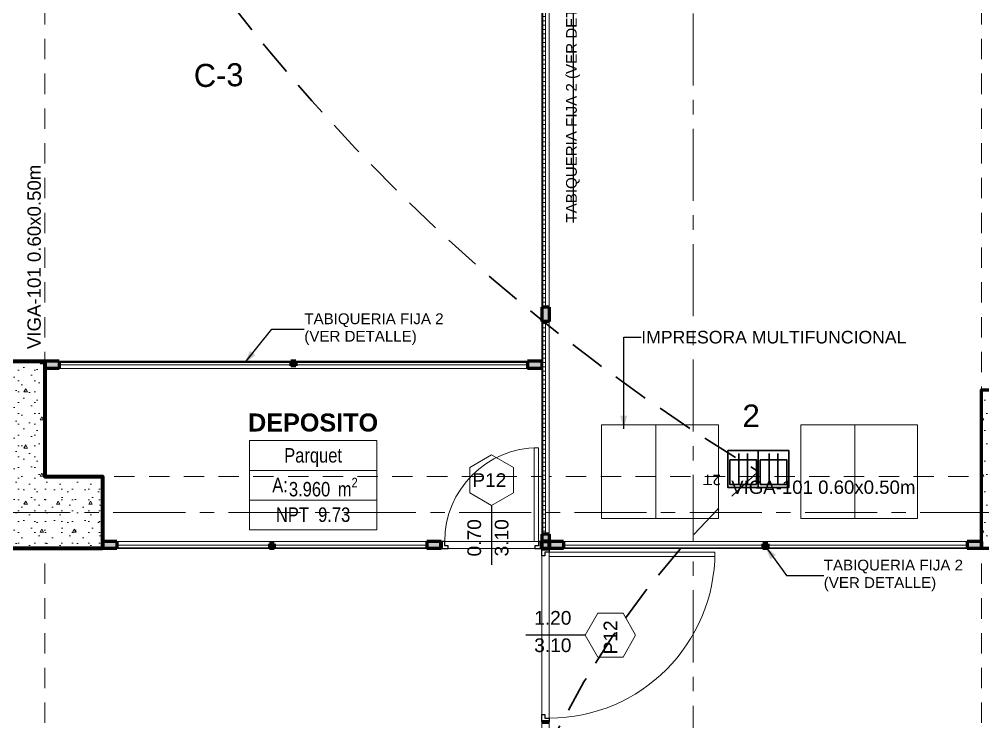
# Model space of a CAD drawing. Header units: inches. Extents: x -19 to 5698, y -728 to 92.
# Drawn here: x 201.39 to 208.08, y 28.5 to 33.37 of the extents above; entities that cross this region are included whole.
import ezdxf

# ---------------------------------------------------------------- set-up
doc = ezdxf.new("R2010")
doc.units = ezdxf.units.IN
doc.header["$MEASUREMENT"] = 0
doc.set_wipeout_variables(frame=1)
for name, pattern in [('CONTINUA', [0]), ('HIDDEN', [0.375, 0.25, -0.125]), ('Hidden Line', [0.195611, 0.141111, -0.0545]), ('Punto & Raya', [0.65, 0.5, -0.075, 0, -0.075]), ('Wipeout_Contour', [1, 0, -1])]:
    doc.linetypes.add(name, pattern=pattern)
doc.layers.get('0').update_dxf_attribs({"color": 61})
for name, color, linetype, lineweight in [('00 conduct tomacorr', 120, 'HIDDEN', 30), ('00 IE CKTO ILUMINACION', 3, 'Continuous', 50), ('00 IE LUZ EMERGENCIA', 253, 'Continuous', 0)]:
    doc.layers.add(name, color=color, linetype=linetype, lineweight=lineweight)
for name, color, linetype in [('02 _ ARQ _ ALB _ Ejes Generales', 251, 'Continuous'), ('02 _ ARQ _ ALB _ Mobiliario', 7, 'Continuous'), ('02 _ ARQ _ ALB _ Muros Interiores', 7, 'Continuous'), ('02 _ ARQ _ ZON _ Espacio.3D', 7, 'Continuous'), ('08 _ STR _ EXT _ 06 Columnas', 7, 'Continuous'), ('08 _ STR _ EXT _ 09 Vigas', 251, 'Continuous'), ('Acabado - Muros', 7, 'Continuous'), ('Marcador - Secciones', 7, 'Continuous'), ('Notas - Etiquetas', 7, 'Continuous')]:
    doc.layers.add(name, color=color, linetype=linetype)
doc.styles.add('Annotative', font='arial.ttf')
doc.styles.add('Estilo_Generado_4', font='swisse.ttf')
doc.styles.add('Estilo_Generado_8', font='arialbd.ttf')
doc.styles.add('Estilo_Generado_9', font='ARIALN.TTF')
doc.dimstyles.new('Estilo_Generado__8', dxfattribs={"dimtxt": 0.18, "dimasz": 0.0912, "dimexe": 0.18, "dimexo": 0.0625, "dimgap": 0, "dimtad": 0, "dimtih": 1, "dimtoh": 1, "dimdec": 4, "dimzin": 0, "dimdsep": 46, "dimcen": 0.09, "dimadec": 0, "dimazin": 0, "dimtfac": 1, "dimtdec": 4, "dimtmove": 0, "dimatfit": 3, "dimldrblk": 'ARROWHEAD_5', "dimfxl": 1, "dimtolj": 1, "dimtzin": 0, "dimarcsym": 0})
pattern_1 = [(0, (185.00004, 1e-08), (0, 0.3897114), [0.024375, -0.200625]), (0, (185.11254, 0.19486), (0, 0.3897114), [0.024375, -0.200625]), (60, (185.00004, 1e-08), (-0.3375, 0.1948557), [0.024375, -0.200625]), (60, (185.22504, 1e-08), (-0.3375, 0.1948557), [0.024375, -0.200625]), (120, (185.0244, 1e-08), (0.3375, 0.1948557), [0.024375, -0.200625]), (120, (185.2494, 1e-08), (0.3375, 0.1948557), [0.024375, -0.200625]), (0, (185.00004, 0.0375), (0, 0.075), [0, -0.075, 0, -0.1125]), (45, (185.03754, 0.0375), (-0.05303301, 0.05303301), [0, -0.05625, 0, -0.09375])]
pattern_2 = [(0, (185.000038, 1e-08), (0, 0.030000001), [])]

# ---------------------------------------------------------------- blocks, each defined once
blk = doc.blocks.new('ARROWHEAD_5')
at = {"linetype": 'Continuous', "lineweight": 0}
blk.add_hatch(color=0, dxfattribs=at).paths.add_polyline_path([(-1, 0.2679), (0, 0), (-1, -0.2679)])
at = {"color": 0, "linetype": 'Continuous', "lineweight": 0}
blk.add_line((0, 0), (-1, 0), dxfattribs=at)
blk = doc.blocks.new('CAJA POP UP 6 MODULOS')
at = {"layer": '00 conduct tomacorr', "linetype": 'Continuous'}
for p, q in [((-0.095, -0.165), (-0.095, -0.0151)), ((-0.052, -0.165), (-0.052, -0.0151)), ((0.052, -0.165), (0.052, -0.0151)), ((0.095, -0.165), (0.095, -0.0151)), ((0, -0.165), (0, -0.18))]:
    blk.add_line(p, q, dxfattribs=at)
for points in [[(-0.147, 0), (0.147, 0), (0.147, -0.18), (-0.147, -0.18)], [(0, 0), (0.147, 0), (0.147, -0.18), (0, -0.18)]]:
    blk.add_lwpolyline(points, close=True, dxfattribs=at)
for points in [[(-0.138, -0.045), (-0.009, -0.045), (-0.009, -0.165), (-0.138, -0.165), (-0.138, -0.045)], [(0.009, -0.045), (0.138, -0.045), (0.138, -0.165), (0.009, -0.165), (0.009, -0.045)]]:
    blk.add_lwpolyline(points, dxfattribs=at)
at = {"color": 1, "insert": (-0.1807, -0.168), "char_height": 0.05, "attachment_point": 1, "rotation": 180}
blk.add_mtext_dynamic_manual_height_columns('{\\fVerdana|b0|i0|c0|p34;2T}', width=0.000481, gutter_width=0.1561, heights=[0], dxfattribs=at)

msp = doc.modelspace()

# ---------------------------------------------------------------- hatches: boundary and pattern name
at = {"layer": '08 _ STR _ EXT _ 06 Columnas', "linetype": 'Continuous', "lineweight": 9}
h = msp.add_hatch(dxfattribs=at)
h.set_pattern_fill('HORMIGÓN_EN_MASA_0002', style=0, pattern_type=2)
h.set_pattern_definition(pattern_1)
h.paths.add_polyline_path([(201.97, 29.7), (201.97, 30.1999), (201.57, 30.2), (201.57, 31.0001), (201.07, 31.0002), (201.07, 29.7)])
h = msp.add_hatch(dxfattribs=at)
h.set_pattern_fill('HORMIGÓN_EN_MASA_0002', style=0, pattern_type=2)
h.set_pattern_definition(pattern_1)
h.paths.add_polyline_path([(209.17, 29.7), (209.17, 30.1999), (208.57, 30.2), (208.57, 30.8001), (208.07, 30.8002), (208.07, 29.7)])

# ---------------------------------------------------------------- linework, layer by layer
at = {"layer": '02 _ ARQ _ ALB _ Mobiliario', "color": 175, "linetype": 'Continuous', "lineweight": 13, "flags": 128}
for points in [[(205.809, 29.9093), (205.809, 30.5593), (205.434, 30.5593), (205.434, 29.9093)], [(205.809, 29.9093), (206.244, 29.9093), (206.244, 30.5593), (205.809, 30.5593)], [(207.1905, 29.9093), (207.1905, 30.5593), (206.8155, 30.5593), (206.8155, 29.9093)], [(207.1905, 29.9093), (207.6255, 29.9093), (207.6255, 30.5593), (207.1905, 30.5593)]]:
    msp.add_lwpolyline(points, close=True, dxfattribs=at)
at = {"layer": '02 _ ARQ _ ALB _ Muros Interiores', "color": 165, "linetype": 'Continuous', "lineweight": 15}
for p, q in [((204.965, 29.75), (204.965, 30.4)), ((204.965, 30.4), (204.995, 30.4)), ((205.07, 29.645), (206.22, 29.645)), ((206.22, 29.645), (206.22, 29.675))]:
    msp.add_line(p, q, dxfattribs=at)
at = {"layer": '02 _ ARQ _ ALB _ Muros Interiores', "color": 152, "linetype": 'Continuous', "lineweight": 25}
for p, q in [((204.67, 30), (204.67, 29.5875)), ((205.32, 29.1), (204.9075, 29.1))]:
    msp.add_line(p, q, dxfattribs=at)
at = {"layer": '02 _ ARQ _ ALB _ Muros Interiores', "color": 7, "linetype": 'Continuous', "lineweight": 80}
for p, q in [((204.32, 29.7), (204.32, 29.75)), ((204.32, 29.7), (204.32, 29.75)), ((204.32, 29.7), (204.32, 29.75)), ((205.02, 28.5), (205.07, 28.5)), ((205.02, 28.5), (205.07, 28.5)), ((205.02, 28.5), (205.07, 28.5))]:
    msp.add_line(p, q, dxfattribs=at)
at = {"layer": '02 _ ARQ _ ALB _ Muros Interiores', "color": 165, "linetype": 'Continuous', "lineweight": 25}
for p, q in [((204.345, 29.75), (204.32, 29.75)), ((204.32, 29.75), (204.32, 29.7)), ((204.32, 29.7), (204.37, 29.7)), ((204.345, 29.72), (204.345, 29.75)), ((204.37, 29.72), (204.345, 29.72)), ((204.37, 29.7), (204.37, 29.72)), ((204.97, 29.72), (204.97, 29.7)), ((205.04, 29.65), (205.02, 29.65)), ((205.02, 28.55), (205.04, 28.55)), ((205.02, 28.5), (205.02, 28.55)), ((205.04, 28.55), (205.04, 28.525)), ((205.07, 28.5), (205.02, 28.5)), ((205.04, 28.525), (205.07, 28.525)), ((205.07, 28.525), (205.07, 28.5))]:
    msp.add_line(p, q, dxfattribs=at)
at = {"layer": '02 _ ARQ _ ALB _ Muros Interiores', "color": 251, "linetype": 'Continuous', "lineweight": 13, "flags": 128}
for points in [[(204.67, 30.35), (204.5185, 30.2625), (204.5185, 30.0875), (204.67, 30), (204.8216, 30.0875), (204.8216, 30.2625)], [(205.67, 29.1), (205.5825, 29.2516), (205.4075, 29.2516), (205.32, 29.1), (205.4075, 28.9484), (205.5825, 28.9484)]]:
    msp.add_lwpolyline(points, close=True, dxfattribs=at)
at = {"layer": '02 _ ARQ _ ZON _ Espacio.3D', "color": 251, "linetype": 'Continuous', "lineweight": 13}
for p, q in [((203.8736, 30.4488), (202.9902, 30.4488)), ((202.9902, 30.4488), (202.9902, 29.8312)), ((202.9902, 30.4488), (203.8736, 30.4488)), ((202.9902, 30.2429), (202.9902, 30.4488)), ((203.8736, 29.8312), (203.8736, 30.4488)), ((203.8736, 30.4488), (203.8736, 30.2429)), ((203.8736, 30.2429), (202.9902, 30.2429)), ((202.9902, 30.2429), (203.8736, 30.2429)), ((202.9902, 30.037), (202.9902, 30.2429)), ((203.8736, 30.2429), (203.8736, 30.037)), ((203.8736, 30.037), (202.9902, 30.037)), ((202.9902, 30.037), (203.8736, 30.037)), ((202.9902, 29.8312), (202.9902, 30.037)), ((203.8736, 30.037), (203.8736, 29.8312)), ((202.9902, 29.8312), (203.8736, 29.8312)), ((203.8736, 29.8312), (202.9902, 29.8312))]:
    msp.add_line(p, q, dxfattribs=at)
at = {"layer": '02 _ ARQ _ ZON _ Espacio.3D', "color": 254, "linetype": 'Continuous', "lineweight": 0, "flags": 128}
for points in [[(201.07, 31.0002), (205.02, 31), (205.02, 39), (201.0699, 39), (201.0698, 39.7505), (196.27, 39.7505), (196.2701, 39.4), (194.57, 39.4), (194.57, 37.7), (194.22, 37.7), (194.22, 33.75), (193.32, 33.75), (193.32, 29.75), (194.07, 29.75), (194.07, 30.7), (194.57, 30.7), (194.57, 30.2), (195.07, 30.2), (195.07, 29.75), (201.07, 29.75)], [(205.02, 18.65), (205.02, 29.6999), (193.32, 29.6999), (193.32, 25.3384), (194.57, 25.3384), (194.57, 25.1632), (193.32, 25.1632), (193.32, 18.6489)]]:
    msp.add_lwpolyline(points, close=True, dxfattribs=at)
for points in [[(208.57, 39), (205.07, 39), (205.07, 29.7499), (208.07, 29.75), (208.07, 30.8001), (208.57, 30.8001)], [(231.67, 29.7), (208.07, 29.7), (205.07, 29.7), (205.07, 17.4), (229.57, 17.4)]]:
    msp.add_lwpolyline(points, dxfattribs=at)
at = {"layer": '02 _ ARQ _ ZON _ Espacio.3D', "color": 9, "linetype": 'Continuous', "lineweight": 5, "flags": 128}
msp.add_lwpolyline([(201.57, 30.2), (201.97, 30.1999), (201.97, 29.75), (205.02, 29.7499), (205.02, 30.95), (201.5699, 30.9499)], close=True, dxfattribs=at)
at = {"layer": '08 _ STR _ EXT _ 06 Columnas', "color": 7, "linetype": 'Continuous', "lineweight": 80, "flags": 128}
msp.add_lwpolyline([(201.97, 29.7), (201.07, 29.7), (201.07, 31.0002), (201.57, 31.0001), (201.57, 30.2), (201.97, 30.1999)], close=True, dxfattribs=at)
at = {"layer": '08 _ STR _ EXT _ 06 Columnas', "color": 7, "linetype": 'Continuous', "lineweight": 60, "flags": 128}
msp.add_lwpolyline([(209.17, 29.7), (208.07, 29.7), (208.07, 30.8002), (208.57, 30.8001), (208.57, 30.2), (209.17, 30.1999)], close=True, dxfattribs=at)
at = {"layer": '08 _ STR _ EXT _ 09 Vigas', "color": 251, "linetype": 'Hidden Line', "lineweight": 13, "true_color": 0x636466}
for p, q in [((201.57, 30.2), (201.57, 39.4)), ((208.07, 30.2), (208.07, 39.4)), ((201.57, 30.2), (208.07, 30.2)), ((201.57, 17.4), (201.57, 29.7)), ((208.07, 17.4), (208.07, 29.7))]:
    msp.add_line(p, q, dxfattribs=at)
at = {"layer": 'Acabado - Muros', "color": 7, "linetype": 'Continuous', "lineweight": 60}
for p, q in [((201.57, 31.0001), (201.57, 30.9501)), ((205.02, 31.0001), (205.02, 30.9501)), ((201.97, 29.75), (201.97, 29.7)), ((204.32, 29.75), (204.32, 29.7)), ((208.07, 29.7501), (208.07, 29.7001))]:
    msp.add_line(p, q, dxfattribs=at)
at = {"layer": 'Marcador - Secciones', "color": 251, "linetype": 'Punto & Raya', "lineweight": 13, "true_color": 0x636466}
msp.add_line((206.07, 46.2111), (206.07, 0.8878), dxfattribs=at)

# ---------------------------------------------------------------- block references
at = {"layer": '00 conduct tomacorr', "xscale": 1.432830642179531, "yscale": 1.432830642179531, "zscale": 1.432830642179531}
msp.add_blockref('CAJA POP UP 6 MODULOS', (206.5213, 30.3813), dxfattribs=at)

# ---------------------------------------------------------------- texts
at = {"layer": '00 IE CKTO ILUMINACION', "color": 4, "linetype": 'CONTINUA', "lineweight": 15}
msp.add_text('C-3', height=0.15962, rotation=1.32931, dxfattribs=at).set_placement((202.6062, 32.8994))
at = {"layer": '00 IE LUZ EMERGENCIA', "style": 'Annotative'}
msp.add_attdef('2', (206.4106, 30.543, 0), '', height=0.1562, dxfattribs=at)
at = {"layer": '02 _ ARQ _ ALB _ Muros Interiores', "color": 5, "lineweight": 25, "char_height": 0.095, "attachment_point": 7, "style": 'Estilo_Generado_4'}
for s, insert in [('\\A1;{\\pql;\\pt0;\\fSwis721 Ex BT|b0|i0|c0|p34;P12\\fSwis721 Ex BT|b0|i0|c0|p34;\\fSwis721 Ex BT|b0|i0|c0|p34;\\fSwis721 Ex BT|b0|i0|c0|p34;}', (204.5367, 30.1275)), ('\\A1;{\\pql;\\pt0;\\fSwis721 Ex BT|b0|i0|c0|p34;1.20\\fSwis721 Ex BT|b0|i0|c0|p34;\\A1{\\H.66x;\\S^  ;}\\fSwis721 Ex BT|b0|i0|c0|p34;\\fSwis721 Ex BT|b0|i0|c0|p34;}', (204.966, 29.145)), ('\\A1;{\\pql;\\pt0;\\fSwis721 Ex BT|b0|i0|c0|p34;3.10\\fSwis721 Ex BT|b0|i0|c0|p34;\\A1{\\H.66x;\\S^  ;}\\fSwis721 Ex BT|b0|i0|c0|p34;\\fSwis721 Ex BT|b0|i0|c0|p34;}', (204.966, 28.955))]:
    msp.add_mtext(s, dxfattribs=dict(at, insert=insert))
at = {"layer": '02 _ ARQ _ ALB _ Muros Interiores', "color": 5, "lineweight": 25, "char_height": 0.095, "attachment_point": 7, "rotation": 90, "style": 'Estilo_Generado_4'}
for s, insert in [('\\A1;{\\pql;\\pt0;\\fSwis721 Ex BT|b0|i0|c0|p34;0.70\\fSwis721 Ex BT|b0|i0|c0|p34;\\A1{\\H.66x;\\S^  ;}\\fSwis721 Ex BT|b0|i0|c0|p34;\\fSwis721 Ex BT|b0|i0|c0|p34;}', (204.625, 29.646)), ('\\A1;{\\pql;\\pt0;\\fSwis721 Ex BT|b0|i0|c0|p34;3.10\\fSwis721 Ex BT|b0|i0|c0|p34;\\A1{\\H.66x;\\S^  ;}\\fSwis721 Ex BT|b0|i0|c0|p34;\\fSwis721 Ex BT|b0|i0|c0|p34;}', (204.815, 29.646)), ('\\A1;{\\pql;\\pt0;\\fSwis721 Ex BT|b0|i0|c0|p34;P12\\fSwis721 Ex BT|b0|i0|c0|p34;\\fSwis721 Ex BT|b0|i0|c0|p34;\\fSwis721 Ex BT|b0|i0|c0|p34;}', (205.5425, 28.9667))]:
    msp.add_mtext(s, dxfattribs=dict(at, insert=insert))
at = {"layer": '02 _ ARQ _ ZON _ Espacio.3D', "color": 251, "lineweight": 25, "attachment_point": 2}
for s, insert, char_height, style in [('\\A1;{\\pqc;\\pt0;\\fArial|b1|i0|c0|p34;DEPOSITO}', (203.4319, 30.6372), 0.125, 'Estilo_Generado_8'), ('\\A1;{\\pqc;\\pt0;\\fArial Narrow|b0|i0|c0|p34;Parquet}', (203.4319, 30.3969), 0.1, 'Estilo_Generado_9'), ('\\A1;{\\pqc;\\pt0;\\fArial Narrow|b0|i0|c0|p34;A: }', (203.2028, 30.1911), 0.1, 'Estilo_Generado_9'), ('\\A1;{\\pqc;\\pt0,0.3;\\fArial Narrow|b0|i0|c0|p34;3.960\\fArial Narrow|b0|i0|c0|p34;\\A1{\\H.66x;\\S^  ;}\\fArial Narrow|b0|i0|c0|p34; m\\fArial Narrow|b0|i0|c0|p34;\\A1{\\H.66x;\\S2^  ;}}', (203.5025, 30.1915), 0.1, 'Estilo_Generado_9'), ('\\A1;{\\pqc;\\pt0;\\fArial Narrow|b0|i0|c0|p34;NPT  9.73}', (203.4319, 29.9856), 0.1, 'Estilo_Generado_9')]:
    msp.add_mtext(s, dxfattribs=dict(at, insert=insert, char_height=char_height, style=style))
at = {"layer": 'Notas - Etiquetas', "color": 171, "linetype": 'Continuous', "lineweight": 13, "style": 'Estilo_Generado_4'}
for s, insert, char_height, attachment_point, rotation in [('\\A1;{\\pql;\\fSwis721 Ex BT|b0|i0|c0|p34;TABIQUERIA FIJA 2 (VER DETALLE)\\fSwis721 Ex BT|b0|i0|c0|p34; }', (205.2357, 31.9609), 0.075, 4, 90.00002), ('\\A1;{\\pql;\\fSwis721 Ex BT|b0|i0|c0|p34;VIGA-101\\fSwis721 Ex BT|b0|i0|c0|p34; \\fSwis721 Ex BT|b0|i0|c0|p34;0.60\\fSwis721 Ex BT|b0|i0|c0|p34;x\\fSwis721 Ex BT|b0|i0|c0|p34;0.50\\fSwis721 Ex BT|b0|i0|c0|p34;m}', (201.5434, 31.0837), 0.0925, 7, 90)]:
    msp.add_mtext(s, dxfattribs=dict(at, insert=insert, char_height=char_height, attachment_point=attachment_point, rotation=rotation))
at = {"layer": 'Notas - Etiquetas', "color": 171, "linetype": 'Continuous', "lineweight": 13, "char_height": 0.075, "attachment_point": 4, "line_spacing_factor": 0.969465, "style": 'Estilo_Generado_4'}
for insert, width, rotation in [((203.371, 31.222), 0.966952, 359.99993), ((206.9754, 29.5141), 1.113004, 0.00159)]:
    msp.add_mtext('\\A1;{\\pql;\\fSwis721 Ex BT|b0|i0|c0|p34;TABIQUERIA FIJA 2 (VER DETALLE)\\fSwis721 Ex BT|b0|i0|c0|p34; }', dxfattribs=dict(at, insert=insert, width=width, rotation=rotation))
at = {"layer": 'Notas - Etiquetas', "color": 5, "linetype": 'Continuous', "lineweight": 35, "insert": (205.7087, 31.1658), "char_height": 0.0875, "attachment_point": 4, "style": 'Estilo_Generado_4'}
msp.add_mtext('\\A1;{\\pql;\\fSwis721 Ex BT|b0|i0|c0|p34;IMPRESORA MULTIFUNCIONAL}', dxfattribs=at)
at = {"layer": 'Notas - Etiquetas', "color": 171, "linetype": 'Continuous', "lineweight": 13, "insert": (206.333, 30.1724), "char_height": 0.0925, "attachment_point": 1, "style": 'Estilo_Generado_4'}
msp.add_mtext('\\A1;{\\pql;\\fSwis721 Ex BT|b0|i0|c0|p34;VIGA-101\\fSwis721 Ex BT|b0|i0|c0|p34; \\fSwis721 Ex BT|b0|i0|c0|p34;0.60\\fSwis721 Ex BT|b0|i0|c0|p34;x\\fSwis721 Ex BT|b0|i0|c0|p34;0.50\\fSwis721 Ex BT|b0|i0|c0|p34;m}', dxfattribs=at)

# ---------------------------------------------------------------- leaders
at = {"layer": 'Notas - Etiquetas', "color": 144, "linetype": 'Continuous', "lineweight": 13, "annotation_type": 0, "has_hookline": 1}
for points, hookline_direction, text_width, horizontal_direction in [([(205.035, 34.375), (205.2357, 34.1835), (205.2357, 31.9609)], 1, 1.9482, (0, 1, 0)), ([(202.956, 30.9851), (203.1448, 31.222), (203.371, 31.222)], 0, 0.965, (1, -1e-06, 0)), ([(206.57, 29.715), (206.7172, 29.5141), (206.9754, 29.5141)], 0, 1.0627, (1, 2.8e-05, 0))]:
    msp.add_leader(points, dimstyle='Estilo_Generado__8', dxfattribs=dict(at, hookline_direction=hookline_direction, text_width=text_width, horizontal_direction=horizontal_direction))
at = {"layer": 'Notas - Etiquetas', "color": 144, "linetype": 'Continuous', "lineweight": 13, "annotation_type": 0, "has_hookline": 1, "hookline_direction": 0, "text_width": 2.0495}
msp.add_leader([(205.5872, 30.5314), (205.5872, 31.1658), (205.7087, 31.1658)], dimstyle='Estilo_Generado__8', dxfattribs=at)

# ---------------------------------------------------------------- next in the draw order: wipeouts: each hides what was drawn before it
at = {"color": 254, "linetype": 'Wipeout_Contour', "lineweight": 0, "ltscale": 4884.818791}
msp.add_wipeout([(205.02, 29.7), (205.07, 29.7), (205.07, 29.75)], dxfattribs=at).dxf.layer = '02 _ ARQ _ ALB _ Muros Interiores'
at = {"color": 254, "linetype": 'Wipeout_Contour', "lineweight": 0, "ltscale": 9770.679316}
msp.add_wipeout([(205.02, 33.5084), (205.02, 31.3749), (205.07, 31.3749), (205.07, 33.5249), (205.053, 33.5249), (205.053, 33.5084)], dxfattribs=at).dxf.layer = 'Acabado - Muros'
at = {"color": 254, "linetype": 'Wipeout_Contour', "lineweight": 0, "ltscale": 9755.97978}
msp.add_wipeout([(201.67, 30.9501), (203.295, 30.9501), (203.295, 30.9671), (203.2785, 30.9671), (203.2785, 31.0001), (201.67, 31.0001)], dxfattribs=at).dxf.layer = 'Acabado - Muros'

# ---------------------------------------------------------------- next in the draw order: linework, layer by layer
at = {"layer": 'Acabado - Muros', "color": 251, "linetype": 'Continuous', "lineweight": 13, "flags": 128}
for points in [[(205.07, 31.3749), (205.07, 33.5249), (205.07, 35.6749)], [(205.02, 31.3749), (205.02, 33.5084)]]:
    msp.add_lwpolyline(points, dxfattribs=at)

# ---------------------------------------------------------------- next in the draw order: wipeouts: each hides what was drawn before it
at = {"color": 254, "linetype": 'Wipeout_Contour', "lineweight": 0, "ltscale": 4885.787799}
msp.add_wipeout([(205.02, 29.7), (205.07, 29.75), (205.02, 29.75)], dxfattribs=at).dxf.layer = '02 _ ARQ _ ALB _ Muros Interiores'
at = {"color": 254, "linetype": 'Wipeout_Contour', "lineweight": 0, "ltscale": 9764.503684}
msp.add_wipeout([(203.295, 30.9671), (203.295, 30.9501), (204.92, 30.9501), (204.92, 31.0001), (203.3115, 31.0001), (203.3115, 30.9671)], dxfattribs=at).dxf.layer = 'Acabado - Muros'

# ---------------------------------------------------------------- next in the draw order: linework, layer by layer
at = {"layer": '02 _ ARQ _ ALB _ Muros Interiores', "color": 165, "linetype": 'Continuous', "lineweight": 15}
for p, q in [((204.995, 30.4), (204.995, 29.75)), ((204.995, 29.75), (204.965, 29.75)), ((206.22, 29.675), (205.07, 29.675)), ((205.07, 29.675), (205.07, 29.645))]:
    msp.add_line(p, q, dxfattribs=at)
at = {"layer": '02 _ ARQ _ ALB _ Muros Interiores', "color": 165, "linetype": 'Continuous', "lineweight": 25}
for p, q in [((204.995, 29.72), (204.97, 29.72)), ((204.97, 29.7), (205.02, 29.7)), ((205.02, 29.75), (204.995, 29.75)), ((204.995, 29.75), (204.995, 29.72)), ((205.02, 29.7), (205.02, 29.75)), ((205.02, 29.7), (205.07, 29.7)), ((205.02, 29.65), (205.02, 29.7)), ((205.07, 29.7), (205.07, 29.675)), ((205.07, 29.675), (205.04, 29.675)), ((205.04, 29.675), (205.04, 29.65))]:
    msp.add_line(p, q, dxfattribs=at)
at = {"layer": '02 _ ARQ _ ALB _ Muros Interiores', "color": 7, "linetype": 'Continuous', "lineweight": 80}
for q in [(205.02, 29.75), (205.02, 29.75), (205.02, 29.75), (205.07, 29.7), (205.07, 29.7), (205.07, 29.7)]:
    msp.add_line((205.02, 29.7), q, dxfattribs=at)
at = {"layer": '02 _ ARQ _ ALB _ Muros Interiores', "color": 7, "linetype": 'Continuous', "lineweight": 80, "flags": 128}
for points in [[(205.07, 29.75), (205.02, 29.75)], [(205.07, 29.75), (205.07, 29.7)]]:
    msp.add_lwpolyline(points, dxfattribs=at)
at = {"layer": '02 _ ARQ _ ALB _ Muros Interiores', "color": 165, "linetype": 'Continuous', "lineweight": 15}
for centre, radius, start, end in [((204.995, 29.75), 0.65, 90, 180), ((205.07, 29.675), 1.15, 270, 0)]:
    msp.add_arc(centre, radius, start, end, dxfattribs=at)
at = {"layer": '08 _ STR _ EXT _ 09 Vigas', "color": 251, "linetype": 'Hidden Line', "lineweight": 13, "true_color": 0x636466}
msp.add_line((194.57, 29.7), (215.07, 29.7), dxfattribs=at)
at = {"layer": 'Acabado - Muros', "color": 7, "linetype": 'Continuous', "lineweight": 60}
for p, q in [((205.07, 29.7), (205.02, 29.7)), ((205.07, 29.75), (205.07, 29.7))]:
    msp.add_line(p, q, dxfattribs=at)
at = {"layer": 'Acabado - Muros', "color": 251, "linetype": 'Continuous', "lineweight": 13, "flags": 128}
for points in [[(203.2785, 31.0001), (201.67, 31.0001)], [(204.92, 31.0001), (203.3115, 31.0001)], [(204.92, 30.9501), (203.295, 30.9501), (201.67, 30.9501)]]:
    msp.add_lwpolyline(points, dxfattribs=at)

# ---------------------------------------------------------------- next in the draw order: wipeouts: each hides what was drawn before it
at = {"color": 254, "linetype": 'Wipeout_Contour', "lineweight": 0, "ltscale": 6513.906522}
msp.add_wipeout([(205.025, 33.5084), (205.025, 31.3749), (205.045, 31.3749), (205.045, 33.5084)], dxfattribs=at).dxf.layer = 'Acabado - Muros'

# ---------------------------------------------------------------- next in the draw order: hatches: boundary and pattern name
at = {"layer": 'Acabado - Muros', "linetype": 'Continuous', "lineweight": 0}
h = msp.add_hatch(dxfattribs=at)
h.set_pattern_fill('CONTRACHAPADO_0002', color=254, style=0, pattern_type=2)
h.set_pattern_definition(pattern_2)
h.paths.add_polyline_path([(205.025, 33.5084), (205.025, 31.3749), (205.045, 31.3749), (205.045, 33.5084)])

# ---------------------------------------------------------------- next in the draw order: linework, layer by layer
at = {"layer": 'Acabado - Muros', "color": 7, "linetype": 'Continuous', "lineweight": 60}
msp.add_line((205.07, 31.3749), (205.02, 31.3749), dxfattribs=at)
at = {"layer": 'Acabado - Muros', "color": 7, "linetype": 'Continuous', "lineweight": 13, "flags": 128}
msp.add_lwpolyline([(205.025, 33.5084), (205.045, 33.5084), (205.045, 31.3749), (205.025, 31.3749)], close=True, dxfattribs=at)

# ---------------------------------------------------------------- next in the draw order: wipeouts: each hides what was drawn before it
at = {"color": 254, "linetype": 'Wipeout_Contour', "lineweight": 0, "ltscale": 6503.550494}
msp.add_wipeout([(201.67, 30.9951), (201.67, 30.9751), (203.2785, 30.9751), (203.2785, 30.9951)], dxfattribs=at).dxf.layer = 'Acabado - Muros'
at = {"color": 254, "linetype": 'Wipeout_Contour', "lineweight": 0, "ltscale": 9756.062563}
msp.add_wipeout([(202.07, 29.75), (202.07, 29.7), (203.1285, 29.7), (203.1285, 29.733), (203.145, 29.733), (203.145, 29.75)], dxfattribs=at).dxf.layer = 'Acabado - Muros'
at = {"color": 254, "linetype": 'Wipeout_Contour', "lineweight": 0, "ltscale": 9783.569769}
msp.add_wipeout([(207.97, 29.7501), (206.57, 29.75), (206.57, 29.733), (206.5865, 29.733), (206.5865, 29.7), (207.97, 29.7001)], dxfattribs=at).dxf.layer = 'Acabado - Muros'

# ---------------------------------------------------------------- next in the draw order: hatches: boundary and pattern name
at = {"layer": 'Acabado - Muros', "linetype": 'Continuous', "lineweight": 0}
msp.add_hatch(color=254, dxfattribs=at).paths.add_polyline_path([(201.67, 31.0001), (201.57, 31.0001), (201.57, 30.9501), (201.67, 30.9501)])
h = msp.add_hatch(dxfattribs=at)
h.set_pattern_fill('CONTRACHAPADO_0002', color=254, style=0, pattern_type=2)
h.set_pattern_definition(pattern_2)
h.paths.add_polyline_path([(201.67, 30.9951), (201.67, 30.9751), (203.2785, 30.9751), (203.2785, 30.9951)])

# ---------------------------------------------------------------- next in the draw order: linework, layer by layer
at = {"layer": 'Acabado - Muros', "color": 7, "linetype": 'Continuous', "lineweight": 60}
for p, q in [((201.67, 31.0001), (201.57, 31.0001)), ((201.67, 31.0001), (201.67, 30.9501)), ((201.67, 30.9501), (201.57, 30.9501))]:
    msp.add_line(p, q, dxfattribs=at)
at = {"layer": 'Acabado - Muros', "color": 7, "linetype": 'Continuous', "lineweight": 13, "flags": 128}
msp.add_lwpolyline([(201.67, 30.9951), (201.67, 30.9751), (203.2785, 30.9751), (203.2785, 30.9951)], close=True, dxfattribs=at)

# ---------------------------------------------------------------- next in the draw order: wipeouts: each hides what was drawn before it
at = {"color": 254, "linetype": 'Wipeout_Contour', "lineweight": 0, "ltscale": 9762.366102}
msp.add_wipeout([(203.145, 29.75), (203.145, 29.733), (203.1615, 29.733), (203.1615, 29.7), (204.22, 29.7), (204.22, 29.75)], dxfattribs=at).dxf.layer = 'Acabado - Muros'
at = {"color": 254, "linetype": 'Wipeout_Contour', "lineweight": 0, "ltscale": 9775.952251}
msp.add_wipeout([(205.17, 29.75), (205.17, 29.7), (206.5535, 29.7), (206.5535, 29.733), (206.57, 29.733), (206.57, 29.75)], dxfattribs=at).dxf.layer = 'Acabado - Muros'

# ---------------------------------------------------------------- next in the draw order: linework, layer by layer
at = {"layer": 'Acabado - Muros', "color": 251, "linetype": 'Continuous', "lineweight": 13, "flags": 128}
for points in [[(204.22, 29.75), (203.145, 29.75), (202.07, 29.75)], [(203.1285, 29.7), (202.07, 29.7)], [(204.22, 29.7), (203.1615, 29.7)], [(207.97, 29.7501), (206.57, 29.75), (205.17, 29.75)], [(206.5535, 29.7), (205.17, 29.7)], [(207.97, 29.7001), (206.5865, 29.7)]]:
    msp.add_lwpolyline(points, dxfattribs=at)

# ---------------------------------------------------------------- next in the draw order: wipeouts: each hides what was drawn before it
at = {"color": 254, "linetype": 'Wipeout_Contour', "lineweight": 0, "ltscale": 6510.115363}
msp.add_wipeout([(203.3115, 30.9951), (203.3115, 30.9751), (204.92, 30.9751), (204.92, 30.9951)], dxfattribs=at).dxf.layer = 'Acabado - Muros'

# ---------------------------------------------------------------- next in the draw order: hatches: boundary and pattern name
at = {"layer": 'Acabado - Muros', "linetype": 'Continuous', "lineweight": 0}
for points in [[(203.2785, 30.9671), (203.3115, 30.9671), (203.3115, 31.0001), (203.2785, 31.0001)], [(204.92, 31.0001), (204.92, 30.9501), (205.02, 30.9501), (205.02, 31.0001)]]:
    msp.add_hatch(color=254, dxfattribs=at).paths.add_polyline_path(points)
h = msp.add_hatch(dxfattribs=at)
h.set_pattern_fill('CONTRACHAPADO_0002', color=254, style=0, pattern_type=2)
h.set_pattern_definition(pattern_2)
h.paths.add_polyline_path([(203.3115, 30.9951), (203.3115, 30.9751), (204.92, 30.9751), (204.92, 30.9951)])

# ---------------------------------------------------------------- next in the draw order: linework, layer by layer
at = {"layer": 'Acabado - Muros', "color": 7, "linetype": 'Continuous', "lineweight": 60}
for p, q in [((203.2785, 31.0001), (203.2785, 30.9671)), ((203.3115, 31.0001), (203.2785, 31.0001)), ((203.3115, 30.9671), (203.2785, 30.9671)), ((203.3115, 31.0001), (203.3115, 30.9671)), ((204.92, 31.0001), (204.92, 30.9501)), ((205.02, 31.0001), (204.92, 31.0001)), ((205.02, 30.9501), (204.92, 30.9501))]:
    msp.add_line(p, q, dxfattribs=at)
at = {"layer": 'Acabado - Muros', "color": 7, "linetype": 'Continuous', "lineweight": 13, "flags": 128}
msp.add_lwpolyline([(203.3115, 30.9951), (203.3115, 30.9751), (204.92, 30.9751), (204.92, 30.9951)], close=True, dxfattribs=at)

# ---------------------------------------------------------------- next in the draw order: wipeouts: each hides what was drawn before it
at = {"color": 254, "linetype": 'Wipeout_Contour', "lineweight": 0, "ltscale": 6503.955513}
msp.add_wipeout([(202.07, 29.705), (203.1285, 29.705), (203.1285, 29.725), (202.07, 29.725)], dxfattribs=at).dxf.layer = 'Acabado - Muros'
at = {"color": 254, "linetype": 'Wipeout_Contour', "lineweight": 0, "ltscale": 6522.66845}
msp.add_wipeout([(206.5865, 29.705), (207.97, 29.7051), (207.97, 29.7251), (206.5865, 29.725)], dxfattribs=at).dxf.layer = 'Acabado - Muros'

# ---------------------------------------------------------------- next in the draw order: hatches: boundary and pattern name
at = {"layer": 'Acabado - Muros', "linetype": 'Continuous', "lineweight": 0}
for points in [[(202.07, 29.7), (202.07, 29.75), (201.97, 29.75), (201.97, 29.7)], [(207.97, 29.7001), (208.07, 29.7001), (208.07, 29.7501), (207.97, 29.7501)]]:
    msp.add_hatch(color=254, dxfattribs=at).paths.add_polyline_path(points)

# ---------------------------------------------------------------- next in the draw order: linework, layer by layer
at = {"layer": 'Acabado - Muros', "color": 7, "linetype": 'Continuous', "lineweight": 60}
for p, q in [((202.07, 29.75), (201.97, 29.75)), ((202.07, 29.7), (201.97, 29.7)), ((202.07, 29.75), (202.07, 29.7)), ((208.07, 29.7501), (207.97, 29.7501)), ((207.97, 29.7501), (207.97, 29.7001)), ((208.07, 29.7001), (207.97, 29.7001))]:
    msp.add_line(p, q, dxfattribs=at)
at = {"layer": 'Acabado - Muros', "color": 7, "linetype": 'Continuous', "lineweight": 13, "flags": 128}
for points in [[(202.07, 29.705), (202.07, 29.725), (203.1285, 29.725), (203.1285, 29.705)], [(206.5865, 29.705), (206.5865, 29.725), (207.97, 29.7251), (207.97, 29.7051)]]:
    msp.add_lwpolyline(points, close=True, dxfattribs=at)

# ---------------------------------------------------------------- next in the draw order: wipeouts: each hides what was drawn before it
at = {"color": 254, "linetype": 'Wipeout_Contour', "lineweight": 0, "ltscale": 6513.798511}
msp.add_wipeout([(205.02, 29.8), (205.07, 29.8), (205.07, 31.2749), (205.02, 31.2749)], dxfattribs=at).dxf.layer = 'Acabado - Muros'

# ---------------------------------------------------------------- next in the draw order: linework, layer by layer
at = {"layer": 'Acabado - Muros', "color": 251, "linetype": 'Continuous', "lineweight": 13, "flags": 128}
for points in [[(205.02, 29.8), (205.02, 31.2749)], [(205.07, 29.8), (205.07, 31.2749)]]:
    msp.add_lwpolyline(points, dxfattribs=at)

# ---------------------------------------------------------------- next in the draw order: wipeouts: each hides what was drawn before it
at = {"color": 254, "linetype": 'Wipeout_Contour', "lineweight": 0, "ltscale": 6508.320777}
msp.add_wipeout([(203.1615, 29.705), (204.22, 29.705), (204.22, 29.725), (203.1615, 29.725)], dxfattribs=at).dxf.layer = 'Acabado - Muros'
at = {"color": 254, "linetype": 'Wipeout_Contour', "lineweight": 0, "ltscale": 6517.003431}
msp.add_wipeout([(205.17, 29.705), (206.5535, 29.705), (206.5535, 29.725), (205.17, 29.725)], dxfattribs=at).dxf.layer = 'Acabado - Muros'

# ---------------------------------------------------------------- next in the draw order: hatches: boundary and pattern name
at = {"layer": 'Acabado - Muros', "linetype": 'Continuous', "lineweight": 0}
for points in [[(203.1285, 29.733), (203.1285, 29.7), (203.1615, 29.7), (203.1615, 29.733)], [(204.22, 29.7), (204.32, 29.7), (204.32, 29.75), (204.22, 29.75)], [(205.17, 29.7), (205.17, 29.75), (205.07, 29.75), (205.07, 29.7)], [(206.5535, 29.733), (206.5535, 29.7), (206.5865, 29.7), (206.5865, 29.733)]]:
    msp.add_hatch(color=254, dxfattribs=at).paths.add_polyline_path(points)

# ---------------------------------------------------------------- next in the draw order: linework, layer by layer
at = {"layer": 'Acabado - Muros', "color": 7, "linetype": 'Continuous', "lineweight": 60}
for p, q in [((203.1285, 29.733), (203.1285, 29.7)), ((203.1615, 29.733), (203.1285, 29.733)), ((203.1615, 29.7), (203.1285, 29.7)), ((203.1615, 29.733), (203.1615, 29.7)), ((204.32, 29.75), (204.22, 29.75)), ((204.22, 29.75), (204.22, 29.7)), ((204.32, 29.7), (204.22, 29.7)), ((205.17, 29.75), (205.07, 29.75)), ((205.17, 29.7), (205.07, 29.7)), ((205.17, 29.75), (205.17, 29.7)), ((206.5535, 29.733), (206.5535, 29.7)), ((206.5865, 29.733), (206.5535, 29.733)), ((206.5865, 29.7), (206.5535, 29.7)), ((206.5865, 29.733), (206.5865, 29.7))]:
    msp.add_line(p, q, dxfattribs=at)
at = {"layer": 'Acabado - Muros', "color": 7, "linetype": 'Continuous', "lineweight": 13, "flags": 128}
for points in [[(203.1615, 29.705), (203.1615, 29.725), (204.22, 29.725), (204.22, 29.705)], [(205.17, 29.705), (205.17, 29.725), (206.5535, 29.725), (206.5535, 29.705)]]:
    msp.add_lwpolyline(points, close=True, dxfattribs=at)

# ---------------------------------------------------------------- next in the draw order: wipeouts: each hides what was drawn before it
at = {"color": 254, "linetype": 'Wipeout_Contour', "lineweight": 0, "ltscale": 6513.758519}
msp.add_wipeout([(205.025, 31.2749), (205.025, 29.8), (205.045, 29.8), (205.045, 31.2749)], dxfattribs=at).dxf.layer = 'Acabado - Muros'

# ---------------------------------------------------------------- next in the draw order: hatches: boundary and pattern name
at = {"layer": 'Acabado - Muros', "linetype": 'Continuous', "lineweight": 0}
for points in [[(205.07, 31.3749), (205.02, 31.3749), (205.02, 31.2749), (205.07, 31.2749)], [(205.02, 29.8), (205.02, 29.7), (205.07, 29.7), (205.07, 29.8)]]:
    msp.add_hatch(color=254, dxfattribs=at).paths.add_polyline_path(points)
h = msp.add_hatch(dxfattribs=at)
h.set_pattern_fill('CONTRACHAPADO_0002', color=254, style=0, pattern_type=2)
h.set_pattern_definition(pattern_2)
h.paths.add_polyline_path([(205.025, 31.2749), (205.025, 29.8), (205.045, 29.8), (205.045, 31.2749)])

# ---------------------------------------------------------------- next in the draw order: linework, layer by layer
at = {"layer": '00 conduct tomacorr'}
for centre, radius, start, end in [((213.3792, 41.6528), 13.3201, 208.09815, 239.01187), ((210.3614, 25.8135), 5.8554, 130.98187, 190.2549)]:
    msp.add_arc(centre, radius, start, end, dxfattribs=at)
at = {"layer": '02 _ ARQ _ ALB _ Ejes Generales', "color": 251, "linetype": 'Punto & Raya', "lineweight": 13, "true_color": 0x636466}
msp.add_line((190.8454, 29.95), (239.57, 29.95), dxfattribs=at)
at = {"layer": 'Acabado - Muros', "color": 7, "linetype": 'Continuous', "lineweight": 60}
for p, q in [((205.02, 31.3749), (205.02, 31.2749)), ((205.07, 31.3749), (205.07, 31.2749)), ((205.07, 31.2749), (205.02, 31.2749)), ((205.02, 29.8), (205.02, 29.7)), ((205.07, 29.8), (205.02, 29.8)), ((205.07, 29.8), (205.07, 29.7))]:
    msp.add_line(p, q, dxfattribs=at)
at = {"layer": 'Acabado - Muros', "color": 7, "linetype": 'Continuous', "lineweight": 13, "flags": 128}
msp.add_lwpolyline([(205.025, 31.2749), (205.045, 31.2749), (205.045, 29.8), (205.025, 29.8)], close=True, dxfattribs=at)

doc.saveas('drawing.dxf')
